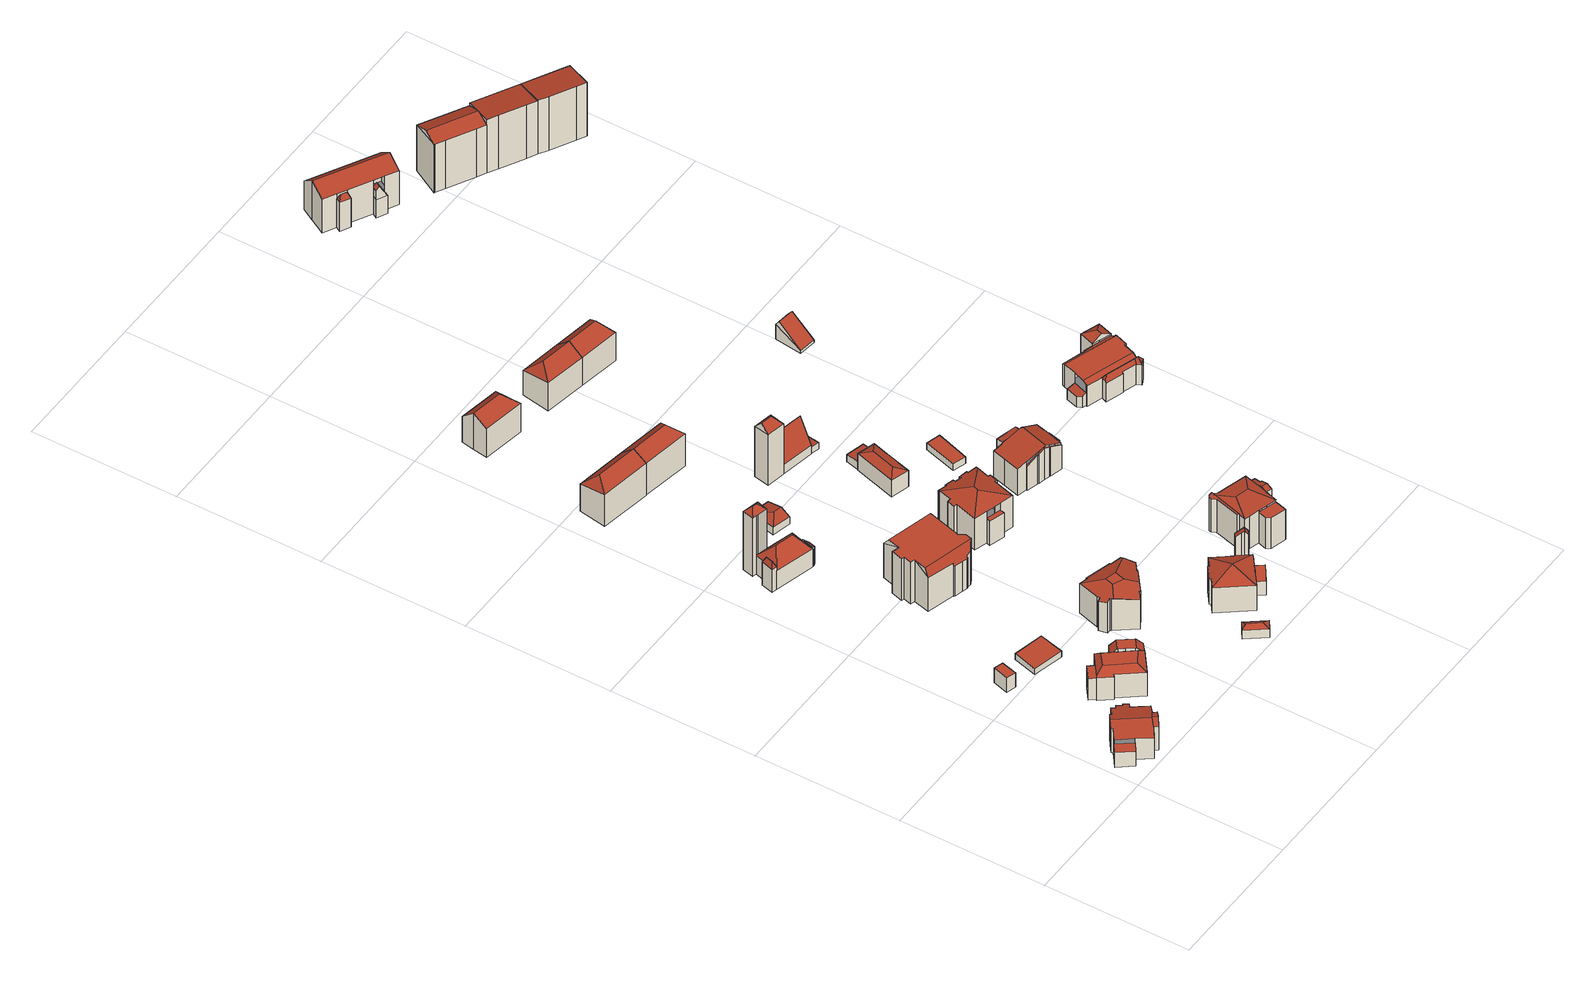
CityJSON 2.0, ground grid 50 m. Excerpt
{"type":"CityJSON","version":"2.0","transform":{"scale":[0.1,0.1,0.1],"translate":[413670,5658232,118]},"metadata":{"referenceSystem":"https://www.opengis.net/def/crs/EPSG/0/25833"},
"CityObjects":{
"building1":{"type":"Building","attributes":{"Gemeindeschluessel":14612000,"Geometrietyp2DReferenz":"3000","function":"31001_9998","roofType":"9999"},"children":["building1-1","building1-2","building1-3"]},
"building1-1":{"type":"BuildingPart","attributes":{"Dachtyp_tdc":"tdcGableRoof","Dachneigung":17.4,"QualitaetDacherkennung":70,"Geometrietyp2DReferenz":"3000","measuredHeight":10.38,"roofType":"3100"},"parents":["building1"],"geometry":[{"type":"MultiSurface","lod":"2","boundaries":[[[0,1,2,3]],[[0,4,5,1]],[[4,6,7,5]],[[4,0,8]],[[0,3,9,8]],[[6,4,8,9,10]],[[2,1,5,7,11]]],"semantics":{"surfaces":[{"type":"WallSurface"},{"type":"RoofSurface"},{"type":"GroundSurface"}],"values":[0,0,0,0,1,1,2]}}]},
"building1-2":{"type":"BuildingPart","attributes":{"Dachtyp_tdc":"tdcPolyFlatRoof","Dachneigung":16.44,"QualitaetDacherkennung":59,"Geometrietyp2DReferenz":"3000","measuredHeight":6.77,"roofType":"2100"},"parents":["building1"],"geometry":[{"type":"MultiSurface","lod":"2","boundaries":[[[12,13,14,15]],[[13,16,17,14]],[[18,16,13,12]],[[15,14,17,19]],[[16,18,19,17]]],"semantics":{"surfaces":[{"type":"WallSurface"},{"type":"RoofSurface"},{"type":"GroundSurface"}],"values":[0,0,1,2,0]}}]},
"building1-3":{"type":"BuildingPart","attributes":{"Dachtyp_tdc":"tdcGableRoof","Dachneigung":15.21,"QualitaetDacherkennung":66,"Geometrietyp2DReferenz":"3000","measuredHeight":10.28,"roofType":"3100"},"parents":["building1"],"geometry":[{"type":"MultiSurface","lod":"2","boundaries":[[[20,21,22,23]],[[21,24,25,22]],[[24,26,27,25]],[[26,28,29,27]],[[28,30,31,29]],[[30,32,33,31]],[[32,34,35,33]],[[34,36,37,35]],[[36,3,2,37]],[[38,7,6]],[[38,39,40,7]],[[39,41,12,15,40]],[[42,43,44,19,18]],[[43,45,46,44]],[[45,47,48,46]],[[47,49,50,48]],[[49,51,52,50]],[[51,20,23,52]],[[47,45,43,42,41,39,38,10,53]],[[53,54,3,36,34,32,30,28,26,24,21,20,51,49,47]],[[23,22,25,27,29,31,33,35,37,2,11,7,40,15,19,44,46,48,50,52]]],"semantics":{"surfaces":[{"type":"WallSurface"},{"type":"RoofSurface"},{"type":"GroundSurface"}],"values":[0,0,0,0,0,0,0,0,0,0,0,0,0,0,0,0,0,0,1,1,2]}}]},
"building2":{"type":"Building","attributes":{"Dachtyp_tdc":"tdcPolyFlatRoof","Gemeindeschluessel":14612000,"Dachneigung":0,"QualitaetDacherkennung":57,"Geometrietyp2DReferenz":"3000","measuredHeight":5.85,"function":"31001_9998","roofType":"1000"},"geometry":[{"type":"Solid","lod":"2","boundaries":[[[[55,56,57,58]],[[56,59,60,57]],[[59,61,62,60]],[[61,55,58,62]],[[61,59,56,55]],[[58,57,60,62]]]],"semantics":{"surfaces":[{"type":"WallSurface"},{"type":"RoofSurface"},{"type":"GroundSurface"}],"values":[[0,0,0,0,1,2]]}}]},
"building3":{"type":"Building","attributes":{"Gemeindeschluessel":14612000,"Geometrietyp2DReferenz":"3000","function":"31001_9998","roofType":"9999"},"children":["building3-1","building3-2","building3-3"]},
"building3-1":{"type":"BuildingPart","attributes":{"Dachtyp_tdc":"tdcPolyFlatRoof","Dachneigung":0,"QualitaetDacherkennung":28,"Geometrietyp2DReferenz":"3000","measuredHeight":8.6,"roofType":"1000"},"parents":["building3"],"geometry":[{"type":"MultiSurface","lod":"2","boundaries":[[[63,64,65,66]],[[64,67,68,65]],[[69,70,71,72]],[[70,73,74,71]],[[73,63,66,74]],[[73,70,69,70,67,64,63]],[[66,65,68,71,72,71,74]]],"semantics":{"surfaces":[{"type":"WallSurface"},{"type":"RoofSurface"},{"type":"GroundSurface"}],"values":[0,0,0,0,0,1,2]}}]},
"building3-2":{"type":"BuildingPart","attributes":{"Dachtyp_tdc":"tdcCutGableRoof","Dachneigung":0.134,"QualitaetDacherkennung":45,"Geometrietyp2DReferenz":"3000","measuredHeight":11.47,"roofType":"9999"},"parents":["building3"],"geometry":[{"type":"MultiSurface","lod":"2","boundaries":[[[75,76,77,78]],[[76,79,80,77]],[[79,81,82,80]],[[81,83,84,82]],[[83,85,86,84]],[[87,75,78,88]],[[87,89,90,91,75]],[[83,92,93,94,85]],[[90,95,93,92,96,97,98,91]],[[75,91,98,76]],[[76,98,97,79]],[[79,97,96,81]],[[81,96,92,83]],[[78,77,80,82,84,86,88]]],"semantics":{"surfaces":[{"type":"WallSurface"},{"type":"RoofSurface"},{"type":"GroundSurface"}],"values":[0,0,0,0,0,0,1,1,1,0,0,0,0,2]}}]},
"building3-3":{"type":"BuildingPart","attributes":{"Dachtyp_tdc":"tdcCutTentRoof","Dachneigung":0.351,"QualitaetDacherkennung":56,"Geometrietyp2DReferenz":"3000","measuredHeight":11.47,"roofType":"9999"},"parents":["building3"],"geometry":[{"type":"MultiSurface","lod":"2","boundaries":[[[99,100,101,86,85]],[[100,102,103,101]],[[102,104,105,103]],[[104,106,69,72,105]],[[107,108,109,68,67]],[[108,110,87,88,109]],[[99,94,89,110,108,111,112]],[[100,99,112,113]],[[114,106,104,102,100,113,115]],[[108,107,114,115,111]],[[115,113,112,111]],[[88,86,101,103,105,72,71,68,109]]],"semantics":{"surfaces":[{"type":"WallSurface"},{"type":"RoofSurface"},{"type":"GroundSurface"}],"values":[0,0,0,0,0,0,1,1,1,1,1,2]}}]},
"building4":{"type":"Building","attributes":{"Dachtyp_tdc":"tdcPolyFlatRoof","Gemeindeschluessel":14612000,"Dachneigung":0,"QualitaetDacherkennung":24,"Geometrietyp2DReferenz":"3000","measuredHeight":2.25,"function":"31001_9998","roofType":"1000"},"geometry":[{"type":"Solid","lod":"2","boundaries":[[[[116,117,118,119]],[[117,120,121,118]],[[120,122,123,121]],[[122,116,119,123]],[[122,120,117,116]],[[119,118,121,123]]]],"semantics":{"surfaces":[{"type":"WallSurface"},{"type":"RoofSurface"},{"type":"GroundSurface"}],"values":[[0,0,0,0,1,2]]}}]},
"building5":{"type":"Building","attributes":{"Gemeindeschluessel":14612000,"Geometrietyp2DReferenz":"3000","function":"31001_9998","roofType":"9999"},"children":["building5-1","building5-2","building5-3","building5-4"]},
"building5-1":{"type":"BuildingPart","attributes":{"Dachtyp_tdc":"tdcHipRoof","Dachneigung":45.83,"QualitaetDacherkennung":61,"Geometrietyp2DReferenz":"3000","measuredHeight":12.05,"roofType":"3200"},"parents":["building5"],"geometry":[{"type":"MultiSurface","lod":"2","boundaries":[[[124,125,126,127]],[[125,128,129,126]],[[130,131,132,133]],[[134,135,136,137]],[[135,138,139,136]],[[125,124,138,135,140]],[[131,130,128,141]],[[135,134,131,141,140]],[[128,125,140,141]],[[139,127,126,129,133,132,137,136]]],"semantics":{"surfaces":[{"type":"WallSurface"},{"type":"RoofSurface"},{"type":"GroundSurface"}],"values":[0,0,0,0,0,1,1,1,1,2]}}]},
"building5-2":{"type":"BuildingPart","attributes":{"Dachtyp_tdc":"tdcPolyFlatRoof","Dachneigung":39.44,"QualitaetDacherkennung":42,"Geometrietyp2DReferenz":"3000","measuredHeight":7.96,"roofType":"2100"},"parents":["building5"],"geometry":[{"type":"MultiSurface","lod":"2","boundaries":[[[142,143,124,127,144]],[[145,146,147,139,138]],[[146,148,149,147]],[[148,150,151,149]],[[150,142,144,151]],[[150,148,146,145,143,142]],[[144,127,139,147,149,151]]],"semantics":{"surfaces":[{"type":"WallSurface"},{"type":"RoofSurface"},{"type":"GroundSurface"}],"values":[0,0,0,0,0,1,2]}}]},
"building5-3":{"type":"BuildingPart","attributes":{"Dachtyp_tdc":"tdcFreeFormRoof","Dachneigung":45.87,"QualitaetDacherkennung":6,"Geometrietyp2DReferenz":"3000","measuredHeight":25.32,"roofType":"5000"},"parents":["building5"],"geometry":[{"type":"MultiSurface","lod":"2","boundaries":[[[152,153,154,155]],[[153,156,157,154]],[[156,158,134,137,157]],[[159,160,132,131]],[[160,152,155,132]],[[158,156,161]],[[156,153,162,161]],[[153,152,162]],[[152,160,159,158,161,162]],[[155,154,157,137,132]]],"semantics":{"surfaces":[{"type":"WallSurface"},{"type":"RoofSurface"},{"type":"GroundSurface"}],"values":[0,0,0,0,0,1,1,1,1,2]}}]},
"building5-4":{"type":"BuildingPart","attributes":{"Dachtyp_tdc":"tdcFreeFormRoof","Dachneigung":68.17,"QualitaetDacherkennung":4,"Geometrietyp2DReferenz":"3000","measuredHeight":11.25,"roofType":"5000"},"parents":["building5"],"geometry":[{"type":"MultiSurface","lod":"2","boundaries":[[[163,164,165,166]],[[164,167,130,133,165]],[[168,163,166,129,128]],[[169,170,168,167]],[[169,167,164]],[[170,169,164,163]],[[170,163,168]],[[166,165,133,129]]],"semantics":{"surfaces":[{"type":"WallSurface"},{"type":"RoofSurface"},{"type":"GroundSurface"}],"values":[0,0,0,1,1,1,1,2]}}]},
"building6":{"type":"Building","attributes":{"Dachtyp_tdc":"tdcFreeFormRoof","Gemeindeschluessel":14612000,"Dachneigung":0.275,"QualitaetDacherkennung":43,"Geometrietyp2DReferenz":"3000","measuredHeight":16.75,"function":"31001_9998","roofType":"5000"},"geometry":[{"type":"Solid","lod":"2","boundaries":[[[[171,172,173,174]],[[172,175,176,173]],[[175,177,178,176]],[[177,179,180,178]],[[179,181,182,180]],[[181,183,184,182]],[[183,185,186,184]],[[185,187,188,186]],[[187,189,190,188]],[[189,191,192,190]],[[191,193,194,192]],[[193,195,196,194]],[[195,197,198,196]],[[197,199,200,198]],[[199,201,202,200]],[[201,203,204,202]],[[203,205,206,204]],[[205,207,208,206]],[[207,209,210,208]],[[209,211,212,210]],[[211,213,214,212]],[[213,215,216,214]],[[215,217,218,216]],[[217,219,220,218]],[[219,221,222,220]],[[221,171,174,222]],[[221,219,217,215,223,224,179,177,175,172,171]],[[207,205,203,201,199,197,195,193,225,226]],[[223,213,211,209,226,225,191,189,187,185,183,181,224]],[[181,179,224]],[[193,191,225]],[[209,207,226]],[[215,213,223]],[[174,173,176,178,180,182,184,186,188,190,192,194,196,198,200,202,204,206,208,210,212,214,216,218,220,222]]]],"semantics":{"surfaces":[{"type":"WallSurface"},{"type":"RoofSurface"},{"type":"GroundSurface"}],"values":[[0,0,0,0,0,0,0,0,0,0,0,0,0,0,0,0,0,0,0,0,0,0,0,0,0,0,1,1,1,0,0,0,0,2]]}}]},
"building7":{"type":"Building","attributes":{"Dachtyp_tdc":"tdcHipAndGableRoof","Gemeindeschluessel":14612000,"Dachneigung":43.53,"QualitaetDacherkennung":54,"Geometrietyp2DReferenz":"3000","measuredHeight":15.36,"function":"31001_9998","roofType":"5000"},"geometry":[{"type":"Solid","lod":"2","boundaries":[[[[227,228,229,230]],[[228,231,232,229]],[[231,233,234,232]],[[233,227,230,234]],[[231,228,235]],[[227,233,236]],[[228,227,236,235]],[[233,231,235,236]],[[230,229,232,234]]]],"semantics":{"surfaces":[{"type":"WallSurface"},{"type":"RoofSurface"},{"type":"GroundSurface"}],"values":[[0,0,0,0,1,0,1,1,2]]}}]},
"building8":{"type":"Building","attributes":{"Dachtyp_tdc":"tdcFreeFormRoof","Gemeindeschluessel":14612000,"Dachneigung":22.73,"QualitaetDacherkennung":33,"Geometrietyp2DReferenz":"3000","measuredHeight":14.19,"function":"31001_9998","roofType":"5000"},"geometry":[{"type":"Solid","lod":"2","boundaries":[[[[237,238,239,240]],[[238,241,242,239]],[[241,243,244,242]],[[243,245,246,244]],[[245,247,248,246]],[[247,249,250,248]],[[249,251,252,250]],[[251,253,254,252]],[[253,255,256,254]],[[255,257,258,256]],[[257,259,260,258]],[[259,261,262,260]],[[261,263,264,262]],[[263,265,266,264]],[[265,267,268,266]],[[267,269,270,268]],[[269,271,272,270]],[[271,273,274,272]],[[273,237,240,274]],[[265,263,275,276,277,278,267]],[[269,278,277,279,280,273,271]],[[238,237,280,279,281,249,247,245,243,241]],[[257,255,253,251,249,281,276,275,261,259]],[[277,276,281,279]],[[263,261,275]],[[269,267,278]],[[237,273,280]],[[240,239,242,244,246,248,250,252,254,256,258,260,262,264,266,268,270,272,274]]]],"semantics":{"surfaces":[{"type":"WallSurface"},{"type":"RoofSurface"},{"type":"GroundSurface"}],"values":[[0,0,0,0,0,0,0,0,0,0,0,0,0,0,0,0,0,0,0,1,1,1,1,1,0,0,0,2]]}}]},
"building9":{"type":"Building","attributes":{"Dachtyp_tdc":"tdcFreeFormRoof","Gemeindeschluessel":14612000,"Dachneigung":31.16,"QualitaetDacherkennung":16,"Geometrietyp2DReferenz":"3000","measuredHeight":4.41,"function":"31001_9998","roofType":"5000"},"geometry":[{"type":"Solid","lod":"2","boundaries":[[[[282,283,284,285]],[[283,286,287,284]],[[286,288,289,287]],[[288,282,285,289]],[[290,288,286]],[[291,290,286,283]],[[291,283,282]],[[290,291,282,288]],[[285,284,287,289]]]],"semantics":{"surfaces":[{"type":"WallSurface"},{"type":"RoofSurface"},{"type":"GroundSurface"}],"values":[[0,0,0,0,1,1,1,1,2]]}}]},
"building10":{"type":"Building","attributes":{"Dachtyp_tdc":"tdcHipAndGableRoof","Gemeindeschluessel":14612000,"Dachneigung":15.93,"QualitaetDacherkennung":39,"Geometrietyp2DReferenz":"3000","measuredHeight":4.2,"function":"31001_9998","roofType":"5000"},"geometry":[{"type":"Solid","lod":"2","boundaries":[[[[292,293,294,295]],[[293,296,297,294]],[[296,298,299,297]],[[298,292,295,299]],[[296,293,300]],[[292,298,301]],[[293,292,301,300]],[[298,296,300,301]],[[295,294,297,299]]]],"semantics":{"surfaces":[{"type":"WallSurface"},{"type":"RoofSurface"},{"type":"GroundSurface"}],"values":[[0,0,0,0,1,0,1,1,2]]}}]},
"building11":{"type":"Building","attributes":{"Dachtyp_tdc":"tdcHipAndGableRoof","Gemeindeschluessel":14612000,"Dachneigung":43.17,"QualitaetDacherkennung":51,"Geometrietyp2DReferenz":"3000","measuredHeight":14.46,"function":"31001_9998","roofType":"5000"},"geometry":[{"type":"Solid","lod":"2","boundaries":[[[[302,303,304,305]],[[303,306,307,304]],[[306,308,309,307]],[[308,310,311,309]],[[310,312,313,311]],[[312,314,315,313]],[[314,302,305,315]],[[310,308,306,303,316]],[[303,302,314,316]],[[314,312,310,316]],[[305,304,307,309,311,313,315]]]],"semantics":{"surfaces":[{"type":"WallSurface"},{"type":"RoofSurface"},{"type":"GroundSurface"}],"values":[[0,0,0,0,0,0,0,1,1,1,2]]}}]},
"building12":{"type":"Building","attributes":{"Dachtyp_tdc":"tdcHipAndGableRoof","Gemeindeschluessel":14612000,"Dachneigung":43.52,"QualitaetDacherkennung":55,"Geometrietyp2DReferenz":"3000","measuredHeight":15.35,"function":"31001_9998","roofType":"5000"},"geometry":[{"type":"Solid","lod":"2","boundaries":[[[[317,318,319,320]],[[318,321,322,319]],[[321,227,323,322]],[[227,317,320,323]],[[321,318,324]],[[317,227,325]],[[318,317,325,324]],[[227,321,324,325]],[[320,319,322,323]]]],"semantics":{"surfaces":[{"type":"WallSurface"},{"type":"RoofSurface"},{"type":"GroundSurface"}],"values":[[0,0,0,0,1,0,1,1,2]]}}]},
"building13":{"type":"Building","attributes":{"Gemeindeschluessel":14612000,"Geometrietyp2DReferenz":"3000","function":"31001_9998","roofType":"9999"},"children":["building13-1","building13-2","building13-3"]},
"building13-1":{"type":"BuildingPart","attributes":{"Dachtyp_tdc":"tdcTentRoof","Dachneigung":23.31,"QualitaetDacherkennung":75,"Geometrietyp2DReferenz":"3000","measuredHeight":12.91,"roofType":"3500"},"parents":["building13"],"geometry":[{"type":"MultiSurface","lod":"2","boundaries":[[[326,327,328,329]],[[327,330,331,328]],[[330,332,333,331]],[[332,334,335,333]],[[336,337,338,339]],[[337,340,341,338]],[[340,342,343,341]],[[344,345,346,347,348]],[[345,349,350,346]],[[349,351,352,350]],[[351,353,354,352]],[[353,355,356,354]],[[355,326,329,356]],[[337,336,357,334,332,330,358]],[[349,345,344,359,360,340,337,358]],[[351,349,358]],[[330,327,326,355,353,351,358]],[[329,328,331,333,335,361,339,338,341,347,346,350,352,354,356]]],"semantics":{"surfaces":[{"type":"WallSurface"},{"type":"RoofSurface"},{"type":"GroundSurface"}],"values":[0,0,0,0,0,0,0,0,0,0,0,0,0,1,1,1,1,2]}}]},
"building13-2":{"type":"BuildingPart","attributes":{"Dachtyp_tdc":"tdcGableRoof","Dachneigung":40.78,"QualitaetDacherkennung":7,"Geometrietyp2DReferenz":"3000","measuredHeight":19.83,"roofType":"3100"},"parents":["building13"],"geometry":[{"type":"MultiSurface","lod":"2","boundaries":[[[362,363,364,335,334]],[[363,365,366,364]],[[365,367,368,366]],[[367,369,370,368]],[[369,371,336,339,370]],[[367,365,363,362,372]],[[372,371,369,367]],[[361,335,364,366,368,370,339]]],"semantics":{"surfaces":[{"type":"WallSurface"},{"type":"RoofSurface"},{"type":"GroundSurface"}],"values":[0,0,0,0,0,1,1,2]}}]},
"building13-3":{"type":"BuildingPart","attributes":{"Dachtyp_tdc":"tdcGableRoof","Dachneigung":68.8,"QualitaetDacherkennung":4,"Geometrietyp2DReferenz":"3000","measuredHeight":10.35,"roofType":"3100"},"parents":["building13"],"geometry":[{"type":"MultiSurface","lod":"2","boundaries":[[[343,373,374,341]],[[373,375,376,374]],[[375,348,347,376]],[[342,360,377,378,379]],[[375,378,377,359,348]],[[373,379,378,375]],[[343,342,379,373]],[[374,376,347,341]]],"semantics":{"surfaces":[{"type":"WallSurface"},{"type":"RoofSurface"},{"type":"GroundSurface"}],"values":[0,0,0,1,1,0,0,2]}}]},
"building14":{"type":"Building","attributes":{"Gemeindeschluessel":14612000,"Geometrietyp2DReferenz":"3000","function":"31001_9998","roofType":"9999"},"children":["building14-1","building14-2"]},
"building14-1":{"type":"BuildingPart","attributes":{"Dachtyp_tdc":"tdcHipRoof","Dachneigung":16.14,"QualitaetDacherkennung":63,"Geometrietyp2DReferenz":"3000","measuredHeight":14.82,"roofType":"3200"},"parents":["building14"],"geometry":[{"type":"MultiSurface","lod":"2","boundaries":[[[380,381,382,383]],[[381,384,385,382]],[[384,386,387,385]],[[386,388,387]],[[389,390,391]],[[389,392,393,390]],[[392,394,395,393]],[[394,396,397,395]],[[396,398,399,397]],[[398,400,401,399]],[[400,402,403,401]],[[402,404,405,403]],[[404,406,407,405]],[[406,408,409,407]],[[408,410,411,409]],[[410,412,413,411]],[[412,414,415,413]],[[414,416,417,415]],[[416,418,419,417]],[[418,420,421,419]],[[420,422,423,421]],[[422,424,425,423]],[[424,426,427,425]],[[426,428,429,427]],[[428,380,383,429]],[[424,422,420,418,416,414,412,410,408,406,404,402,430]],[[392,389,386,384,431]],[[402,400,398,396,394,392,431,430]],[[384,381,380,428,426,424,430,431]],[[383,382,385,387,390,393,395,397,399,401,403,405,407,409,411,413,415,417,419,421,423,425,427,429]]],"semantics":{"surfaces":[{"type":"WallSurface"},{"type":"RoofSurface"},{"type":"GroundSurface"}],"values":[0,0,0,0,0,0,0,0,0,0,0,0,0,0,0,0,0,0,0,0,0,0,0,0,0,1,1,1,1,2]}}]},
"building14-2":{"type":"BuildingPart","attributes":{"Dachtyp_tdc":"tdcPolyFlatRoof","Dachneigung":0,"QualitaetDacherkennung":41,"Geometrietyp2DReferenz":"3000","measuredHeight":9.67,"roofType":"1000"},"parents":["building14"],"geometry":[{"type":"MultiSurface","lod":"2","boundaries":[[[432,391,390,433]],[[388,434,435,387]],[[434,432,433,435]],[[434,388,391,432]],[[433,390,387,435]]],"semantics":{"surfaces":[{"type":"WallSurface"},{"type":"RoofSurface"},{"type":"GroundSurface"}],"values":[0,0,0,1,2]}}]},
"building15":{"type":"Building","attributes":{"Dachtyp_tdc":"tdcFreeFormRoof","Gemeindeschluessel":14612000,"Dachneigung":48.49,"QualitaetDacherkennung":3,"Geometrietyp2DReferenz":"3000","measuredHeight":23.08,"function":"31001_9998","roofType":"5000"},"geometry":[{"type":"Solid","lod":"2","boundaries":[[[[436,437,438,439]],[[437,440,441,438]],[[440,442,443,441]],[[442,436,439,443]],[[444,442,440]],[[445,444,440,437]],[[445,437,436]],[[444,445,436,442]],[[439,438,441,443]]]],"semantics":{"surfaces":[{"type":"WallSurface"},{"type":"RoofSurface"},{"type":"GroundSurface"}],"values":[[0,0,0,0,1,1,0,1,2]]}}]},
"building16":{"type":"Building","attributes":{"Gemeindeschluessel":14612000,"Geometrietyp2DReferenz":"3000","function":"31001_9998","roofType":"9999"},"children":["building16-1","building16-2"]},
"building16-1":{"type":"BuildingPart","attributes":{"Dachtyp_tdc":"tdcPolyFlatRoof","Dachneigung":6.92,"QualitaetDacherkennung":60,"Geometrietyp2DReferenz":"3000","measuredHeight":3.37,"roofType":"2100"},"parents":["building16"],"geometry":[{"type":"MultiSurface","lod":"2","boundaries":[[[446,447,448,449]],[[450,451,452,453]],[[451,446,449,452]],[[451,450,447,446]],[[449,448,453,452]]],"semantics":{"surfaces":[{"type":"WallSurface"},{"type":"RoofSurface"},{"type":"GroundSurface"}],"values":[0,0,0,1,2]}}]},
"building16-2":{"type":"BuildingPart","attributes":{"Dachtyp_tdc":"tdcHipRoof","Dachneigung":21.42,"QualitaetDacherkennung":70,"Geometrietyp2DReferenz":"3000","measuredHeight":7.73,"roofType":"3200"},"parents":["building16"],"geometry":[{"type":"MultiSurface","lod":"2","boundaries":[[[454,448,447]],[[454,455,456,448]],[[455,457,458,456]],[[457,459,460,458]],[[459,461,462,460]],[[461,463,453,462]],[[463,450,453]],[[461,459,464]],[[457,455,465]],[[459,457,465,464]],[[455,454,463,461,464,465]],[[448,456,458,460,462,453]]],"semantics":{"surfaces":[{"type":"WallSurface"},{"type":"RoofSurface"},{"type":"GroundSurface"}],"values":[0,0,0,0,0,0,0,1,1,1,1,2]}}]},
"building17":{"type":"Building","attributes":{"Dachtyp_tdc":"tdcGableRoof","Gemeindeschluessel":14612000,"Dachneigung":62.85,"QualitaetDacherkennung":2,"Geometrietyp2DReferenz":"3000","measuredHeight":12.38,"function":"31001_9998","roofType":"3100"},"geometry":[{"type":"Solid","lod":"2","boundaries":[[[[466,467,443,468]],[[467,469,441,443]],[[469,470,471,441]],[[470,466,468,471]],[[469,467,472]],[[466,470,473]],[[467,466,473,472]],[[470,469,472,473]],[[468,443,441,471]]]],"semantics":{"surfaces":[{"type":"WallSurface"},{"type":"RoofSurface"},{"type":"GroundSurface"}],"values":[[0,0,0,0,0,0,1,1,2]]}}]},
"building18":{"type":"Building","attributes":{"Dachtyp_tdc":"tdcPolyFlatRoof","Gemeindeschluessel":14612000,"Dachneigung":6.77,"QualitaetDacherkennung":70,"Geometrietyp2DReferenz":"3000","measuredHeight":3.36,"function":"31001_9998","roofType":"2100"},"geometry":[{"type":"Solid","lod":"2","boundaries":[[[[474,475,476,477]],[[475,478,479,476]],[[478,480,481,479]],[[480,474,477,481]],[[480,478,475,474]],[[477,476,479,481]]]],"semantics":{"surfaces":[{"type":"WallSurface"},{"type":"RoofSurface"},{"type":"GroundSurface"}],"values":[[0,0,0,0,1,2]]}}]},
"building19":{"type":"Building","attributes":{"Gemeindeschluessel":14612000,"Dachtyp_tdc":"tdcHipAndGableRoof","Dachneigung":43.12,"QualitaetDacherkennung":47,"Geometrietyp2DReferenz":"3000","measuredHeight":14.53,"function":"31001_9998","roofType":"5000"},"geometry":[{"type":"Solid","lod":"2","boundaries":[[[[482,483,484,485]],[[483,486,487,484]],[[486,488,489,487]],[[488,482,485,489]],[[486,483,490]],[[482,488,491]],[[483,482,491,490]],[[488,486,490,491]],[[485,484,487,489]]]],"semantics":{"surfaces":[{"type":"WallSurface"},{"type":"RoofSurface"},{"type":"GroundSurface"}],"values":[[0,0,0,0,1,0,1,1,2]]}}]},
"building20":{"type":"Building","attributes":{"Dachtyp_tdc":"tdcPolyFlatRoof","Gemeindeschluessel":14612000,"Dachneigung":3.75,"QualitaetDacherkennung":59,"Geometrietyp2DReferenz":"3000","measuredHeight":2.47,"function":"31001_9998","roofType":"2100"},"geometry":[{"type":"Solid","lod":"2","boundaries":[[[[492,493,494,495]],[[493,496,497,494]],[[496,498,499,497]],[[498,492,495,499]],[[498,496,493,492]],[[495,494,497,499]]]],"semantics":{"surfaces":[{"type":"WallSurface"},{"type":"RoofSurface"},{"type":"GroundSurface"}],"values":[[0,0,0,0,1,2]]}}]},
"building21":{"type":"Building","attributes":{"Gemeindeschluessel":14612000,"Geometrietyp2DReferenz":"3000","function":"31001_9998","roofType":"9999"},"children":["building21-1","building21-2","building21-3","building21-4"]},
"building21-1":{"type":"BuildingPart","attributes":{"Dachtyp_tdc":"tdcPolyFlatRoof","Dachneigung":10.13,"QualitaetDacherkennung":31,"Geometrietyp2DReferenz":"3000","measuredHeight":13.37,"roofType":"2100"},"parents":["building21"],"geometry":[{"type":"MultiSurface","lod":"2","boundaries":[[[500,501,502,503]],[[501,504,505,502]],[[504,506,507,508,505]],[[509,510,511]],[[509,512,513,510]],[[512,514,515,513]],[[514,500,503,515]],[[514,512,509,506,504,501,500]],[[503,502,505,508,516,510,513,515]]],"semantics":{"surfaces":[{"type":"WallSurface"},{"type":"RoofSurface"},{"type":"GroundSurface"}],"values":[0,0,0,0,0,0,0,1,2]}}]},
"building21-2":{"type":"BuildingPart","attributes":{"Dachtyp_tdc":"tdcPolyFlatRoof","Dachneigung":0,"QualitaetDacherkennung":43,"Geometrietyp2DReferenz":"3000","measuredHeight":12.21,"roofType":"1000"},"parents":["building21"],"geometry":[{"type":"MultiSurface","lod":"2","boundaries":[[[517,518,519,520]],[[518,521,522,519]],[[521,523,524,522]],[[523,525,526,524]],[[525,527,528,526]],[[525,523,521,518,517,527]],[[528,520,519,522,524,526]]],"semantics":{"surfaces":[{"type":"WallSurface"},{"type":"RoofSurface"},{"type":"GroundSurface"}],"values":[0,0,0,0,0,1,2]}}]},
"building21-3":{"type":"BuildingPart","attributes":{"Dachtyp_tdc":"tdcGableRoof","Dachneigung":14.64,"QualitaetDacherkennung":65,"Geometrietyp2DReferenz":"3000","measuredHeight":13.79,"roofType":"3100"},"parents":["building21"],"geometry":[{"type":"MultiSurface","lod":"2","boundaries":[[[529,530,531,532]],[[530,533,534,531]],[[533,535,536,534]],[[535,537,538,536]],[[537,539,520,538]],[[540,541,542,543]],[[541,529,532,542]],[[544,545,539,537,535,533]],[[533,530,529,541,540,546,544]],[[532,531,534,536,538,520,547,543,542]]],"semantics":{"surfaces":[{"type":"WallSurface"},{"type":"RoofSurface"},{"type":"GroundSurface"}],"values":[0,0,0,0,0,0,0,1,1,2]}}]},
"building21-4":{"type":"BuildingPart","attributes":{"Dachtyp_tdc":"tdcHipRoof","Dachneigung":10.41,"QualitaetDacherkennung":53,"Geometrietyp2DReferenz":"3000","measuredHeight":14.39,"roofType":"3200"},"parents":["building21"],"geometry":[{"type":"MultiSurface","lod":"2","boundaries":[[[548,549,543,550]],[[549,540,543]],[[551,552,553,528,527]],[[552,554,555,553]],[[554,511,510,555]],[[507,556,557,508]],[[556,548,550,557]],[[558,511,554,559]],[[560,545,561,546,549,548,562]],[[554,552,551,560,562,559]],[[548,556,507,558,559,562]],[[550,543,547,520,528,553,555,510,516,508,557]]],"semantics":{"surfaces":[{"type":"WallSurface"},{"type":"RoofSurface"},{"type":"GroundSurface"}],"values":[0,0,0,0,0,0,0,1,1,1,1,2]}}]},
"building22":{"type":"Building","attributes":{"Dachtyp_tdc":"tdcPolyFlatRoof","Gemeindeschluessel":14612000,"Dachneigung":0,"QualitaetDacherkennung":59,"Geometrietyp2DReferenz":"3000","measuredHeight":2.54,"function":"31001_9998","roofType":"1000"},"geometry":[{"type":"Solid","lod":"2","boundaries":[[[[563,564,565,566]],[[564,567,568,565]],[[567,569,570,568]],[[569,563,566,570]],[[569,567,564,563]],[[566,565,568,570]]]],"semantics":{"surfaces":[{"type":"WallSurface"},{"type":"RoofSurface"},{"type":"GroundSurface"}],"values":[[0,0,0,0,1,2]]}}]},
"building23":{"type":"Building","attributes":{"Gemeindeschluessel":14612000,"Geometrietyp2DReferenz":"3000","function":"31001_9998","roofType":"9999"},"children":["building23-1","building23-2","building23-3","building23-4","building23-5"]},
"building23-1":{"type":"BuildingPart","attributes":{"Dachtyp_tdc":"tdcPolyFlatRoof","Dachneigung":45.87,"QualitaetDacherkennung":31,"Geometrietyp2DReferenz":"3000","measuredHeight":9.96,"roofType":"2100"},"parents":["building23"],"geometry":[{"type":"MultiSurface","lod":"2","boundaries":[[[571,572,573,574]],[[572,575,576,573]],[[575,577,578,576]],[[577,575,572,571]],[[574,573,576,578]]],"semantics":{"surfaces":[{"type":"WallSurface"},{"type":"RoofSurface"},{"type":"GroundSurface"}],"values":[0,0,0,1,2]}}]},
"building23-2":{"type":"BuildingPart","attributes":{"Dachtyp_tdc":"tdcPolyFlatRoof","Dachneigung":26.24,"QualitaetDacherkennung":32,"Geometrietyp2DReferenz":"3000","measuredHeight":8.48,"roofType":"2100"},"parents":["building23"],"geometry":[{"type":"MultiSurface","lod":"2","boundaries":[[[579,580,581,582]],[[580,583,584,581]],[[583,585,586,584]],[[585,583,580,579]],[[582,581,584,586]]],"semantics":{"surfaces":[{"type":"WallSurface"},{"type":"RoofSurface"},{"type":"GroundSurface"}],"values":[0,0,0,1,2]}}]},
"building23-3":{"type":"BuildingPart","attributes":{"Dachtyp_tdc":"tdcGableRoof","Dachneigung":12.68,"QualitaetDacherkennung":32,"Geometrietyp2DReferenz":"3000","measuredHeight":12.87,"roofType":"3100"},"parents":["building23"],"geometry":[{"type":"MultiSurface","lod":"2","boundaries":[[[587,588,589,590,591]],[[588,592,593,589]],[[592,594,595,593]],[[594,596,597,595]],[[598,599,600]],[[598,601,602,599]],[[601,603,604,602]],[[603,605,606,604]],[[605,607,574,606]],[[601,598,608,596,594,592,588,587,609]],[[609,610,611,607,605,603,601]],[[574,578,612,613,614,590,589,593,595,597,599,602,604,606]],[[607,571,574]],[[611,578,577]],[[611,610,615,612,578]]],"semantics":{"surfaces":[{"type":"WallSurface"},{"type":"RoofSurface"},{"type":"GroundSurface"}],"values":[0,0,0,0,0,0,0,0,0,1,1,2,0,0,0]}}]},
"building23-4":{"type":"BuildingPart","attributes":{"Dachtyp_tdc":"tdcGableRoof","Dachneigung":24.82,"QualitaetDacherkennung":11,"Geometrietyp2DReferenz":"3000","measuredHeight":12.6,"roofType":"3100"},"parents":["building23"],"geometry":[{"type":"MultiSurface","lod":"2","boundaries":[[[616,591,590,617]],[[615,618,619,612]],[[618,620,621,619]],[[620,622,623,621]],[[622,624,625,623]],[[624,626,627,625]],[[626,628,629,627]],[[628,616,617,629]],[[624,622,620,618,615,630,631]],[[631,591,616,628,626,624]],[[617,590,614,613,612,619,621,623,625,627,629]]],"semantics":{"surfaces":[{"type":"WallSurface"},{"type":"RoofSurface"},{"type":"GroundSurface"}],"values":[0,0,0,0,0,0,0,0,1,1,2]}}]},
"building23-5":{"type":"BuildingPart","attributes":{"Dachtyp_tdc":"tdcPolyFlatRoof","Dachneigung":11.64,"QualitaetDacherkennung":34,"Geometrietyp2DReferenz":"3000","measuredHeight":11.82,"roofType":"2100"},"parents":["building23"],"geometry":[{"type":"MultiSurface","lod":"2","boundaries":[[[632,633,597,596]],[[633,634,635,597]],[[634,636,582,635]],[[636,579,582]],[[637,600,599,586,585]],[[637,636,634,633,632,608,600]],[[599,597,635,582,586]]],"semantics":{"surfaces":[{"type":"WallSurface"},{"type":"RoofSurface"},{"type":"GroundSurface"}],"values":[0,0,0,0,0,1,2]}}]},
"building24":{"type":"Building","attributes":{"Dachtyp_tdc":"tdcHipAndGableRoof","Gemeindeschluessel":14612000,"Dachneigung":43.3,"QualitaetDacherkennung":47,"Geometrietyp2DReferenz":"3000","measuredHeight":14.56,"function":"31001_9998","roofType":"5000"},"geometry":[{"type":"Solid","lod":"2","boundaries":[[[[488,638,639,489]],[[638,640,641,639]],[[640,482,485,641]],[[482,488,489,485]],[[640,638,642]],[[488,482,643]],[[638,488,643,642]],[[482,640,642,643]],[[489,639,641,485]]]],"semantics":{"surfaces":[{"type":"WallSurface"},{"type":"RoofSurface"},{"type":"GroundSurface"}],"values":[[0,0,0,0,1,0,1,1,2]]}}]},
"building25":{"type":"Building","attributes":{"Dachtyp_tdc":"tdcGableRoof","Gemeindeschluessel":14612000,"Dachneigung":38.49,"QualitaetDacherkennung":7,"Geometrietyp2DReferenz":"3000","measuredHeight":7.57,"function":"31001_9998","roofType":"3100"},"geometry":[{"type":"Solid","lod":"2","boundaries":[[[[644,645,646,647]],[[645,648,649,646]],[[648,650,651,649]],[[650,644,647,651]],[[648,645,652]],[[644,650,653]],[[645,644,653,652]],[[650,648,652,653]],[[647,646,649,651]]]],"semantics":{"surfaces":[{"type":"WallSurface"},{"type":"RoofSurface"},{"type":"GroundSurface"}],"values":[[0,0,0,0,0,0,1,1,2]]}}]},
"building26":{"type":"Building","attributes":{"Gemeindeschluessel":14612000,"Geometrietyp2DReferenz":"3000","function":"31001_9998","roofType":"9999"},"children":["building26-1","building26-2","building26-3"]},
"building26-1":{"type":"BuildingPart","attributes":{"Dachtyp_tdc":"tdcFreeFormRoof","Dachneigung":68.46,"QualitaetDacherkennung":13,"Geometrietyp2DReferenz":"3000","measuredHeight":13.72,"roofType":"5000"},"parents":["building26"],"geometry":[{"type":"MultiSurface","lod":"2","boundaries":[[[654,655,656,657]],[[655,658,659,656]],[[658,660,661,659]],[[662,660,658]],[[663,662,658,655]],[[663,655,654]],[[662,663,654,660]],[[657,656,659,661]]],"semantics":{"surfaces":[{"type":"WallSurface"},{"type":"RoofSurface"},{"type":"GroundSurface"}],"values":[0,0,0,1,1,1,1,2]}}]},
"building26-2":{"type":"BuildingPart","attributes":{"Dachtyp_tdc":"tdcGableRoof","Dachneigung":39.79,"QualitaetDacherkennung":60,"Geometrietyp2DReferenz":"3000","measuredHeight":15.67,"roofType":"3100"},"parents":["building26"],"geometry":[{"type":"MultiSurface","lod":"2","boundaries":[[[664,665,666,667]],[[664,668,657,665]],[[668,654,657]],[[669,661,660]],[[669,670,671,661]],[[670,672,673,671]],[[672,674,675,673]],[[674,676,677,675]],[[676,678,679,677]],[[678,680,681,679]],[[680,682,683,681]],[[682,684,683]],[[678,676,674,672]],[[672,670,669,668,664,682,680,678]],[[665,657,661,671,673,675,677,679,681,683]]],"semantics":{"surfaces":[{"type":"WallSurface"},{"type":"RoofSurface"},{"type":"GroundSurface"}],"values":[0,0,0,0,0,0,0,0,0,0,0,0,1,1,2]}}]},
"building26-3":{"type":"BuildingPart","attributes":{"Dachtyp_tdc":"tdcGableRoof","Dachneigung":61.83,"QualitaetDacherkennung":7,"Geometrietyp2DReferenz":"3000","measuredHeight":12.01,"roofType":"3100"},"parents":["building26"],"geometry":[{"type":"MultiSurface","lod":"2","boundaries":[[[684,685,686,683]],[[685,687,688,686]],[[687,666,665,688]],[[684,689,690,685]],[[691,690,689,667]],[[687,691,667,666]],[[685,690,691,687]],[[686,688,665,683]]],"semantics":{"surfaces":[{"type":"WallSurface"},{"type":"RoofSurface"},{"type":"GroundSurface"}],"values":[0,0,0,1,1,0,0,2]}}]},
"building27":{"type":"Building","attributes":{"Gemeindeschluessel":14612000,"Geometrietyp2DReferenz":"3000","function":"31001_9998","roofType":"9999"},"children":["building27-1","building27-2","building27-3","building27-4"]},
"building27-1":{"type":"BuildingPart","attributes":{"Dachtyp_tdc":"tdcPolyFlatRoof","Dachneigung":18.73,"QualitaetDacherkennung":46,"Geometrietyp2DReferenz":"3000","measuredHeight":5,"roofType":"2100"},"parents":["building27"],"geometry":[{"type":"MultiSurface","lod":"2","boundaries":[[[692,693,694,695]],[[693,696,697,694]],[[696,698,699,697]],[[700,692,695,701]],[[700,702,698,696,693,692]],[[695,694,697,699,703,701]]],"semantics":{"surfaces":[{"type":"WallSurface"},{"type":"RoofSurface"},{"type":"GroundSurface"}],"values":[0,0,0,0,1,2]}}]},
"building27-2":{"type":"BuildingPart","attributes":{"Dachtyp_tdc":"tdcCutGableRoof","Dachneigung":0.397,"QualitaetDacherkennung":16,"Geometrietyp2DReferenz":"3000","measuredHeight":9.25,"roofType":"9999"},"parents":["building27"],"geometry":[{"type":"MultiSurface","lod":"2","boundaries":[[[704,705,706,707,708]],[[709,710,711,712,713]],[[710,714,715,711]],[[714,716,700,701,715]],[[717,718,719,699,698]],[[718,720,721,719]],[[720,722,723,721]],[[722,724,725,723]],[[724,726,727,725]],[[728,729,730,731]],[[729,732,733,730]],[[732,734,735,733]],[[734,736,737,735]],[[736,738,739,737]],[[738,704,708,739]],[[734,732,729,728,726,724,722,720,718]],[[740,716,714,710,709,705,704]],[[718,717,740,704,738,736,734]],[[708,707,712,711,715,701,703,699,719,721,723,725,727,731,730,733,735,737,739]]],"semantics":{"surfaces":[{"type":"WallSurface"},{"type":"RoofSurface"},{"type":"GroundSurface"}],"values":[0,0,0,0,0,0,0,0,0,0,0,0,0,0,0,1,1,1,2]}}]},
"building27-3":{"type":"BuildingPart","attributes":{"Dachtyp_tdc":"tdcFreeFormRoof","Dachneigung":60.36,"QualitaetDacherkennung":14,"Geometrietyp2DReferenz":"3000","measuredHeight":10.24,"roofType":"5000"},"parents":["building27"],"geometry":[{"type":"MultiSurface","lod":"2","boundaries":[[[741,742,743,744]],[[742,745,746,743]],[[745,747,748,746]],[[747,749,750,748]],[[749,751,752,750]],[[751,753,711,752]],[[753,713,712,711]],[[706,754,755,707]],[[754,741,744,755]],[[713,753,751,756]],[[751,749,747,745,742,757,756]],[[742,741,758,757]],[[741,754,758]],[[754,706,758]],[[706,713,756,757,758]],[[744,743,746,748,750,752,711,712,707,755]]],"semantics":{"surfaces":[{"type":"WallSurface"},{"type":"RoofSurface"},{"type":"GroundSurface"}],"values":[0,0,0,0,0,0,0,0,0,1,1,1,1,1,1,2]}}]},
"building27-4":{"type":"BuildingPart","attributes":{"Dachtyp_tdc":"tdcHipAndGableRoof","Dachneigung":29.4,"QualitaetDacherkennung":73,"Geometrietyp2DReferenz":"3000","measuredHeight":11.02,"roofType":"5000"},"parents":["building27"],"geometry":[{"type":"MultiSurface","lod":"2","boundaries":[[[759,760,761,727,726]],[[760,762,763,761]],[[762,764,728,731,763]],[[762,760,765]],[[759,764,766]],[[760,759,766,765]],[[764,762,765,766]],[[727,761,763,731]]],"semantics":{"surfaces":[{"type":"WallSurface"},{"type":"RoofSurface"},{"type":"GroundSurface"}],"values":[0,0,0,1,0,1,1,2]}}]},
"building28":{"type":"Building","attributes":{"Dachtyp_tdc":"tdcFreeFormRoof","Gemeindeschluessel":14612000,"Dachneigung":24.37,"QualitaetDacherkennung":24,"Geometrietyp2DReferenz":"3000","measuredHeight":20.78,"function":"31001_9998","roofType":"5000"},"geometry":[{"type":"Solid","lod":"2","boundaries":[[[[767,768,769,770]],[[768,771,772,769]],[[771,773,774,772]],[[773,775,776,774]],[[775,777,778,776]],[[777,779,780,778]],[[779,767,770,780]],[[781,773,771,782]],[[777,775,781,782,768,767,779]],[[771,768,782]],[[775,773,781]],[[770,769,772,774,776,778,780]]]],"semantics":{"surfaces":[{"type":"WallSurface"},{"type":"RoofSurface"},{"type":"GroundSurface"}],"values":[[0,0,0,0,0,0,0,1,1,0,0,2]]}}]},
"building29":{"type":"Building","attributes":{"Dachtyp_tdc":"tdcPolyFlatRoof","Gemeindeschluessel":14612000,"Dachneigung":10.78,"QualitaetDacherkennung":48,"Geometrietyp2DReferenz":"3000","measuredHeight":21.45,"function":"31001_9998","roofType":"2100"},"geometry":[{"type":"Solid","lod":"2","boundaries":[[[[783,784,776,785]],[[784,786,774,776]],[[786,787,788,774]],[[787,789,790,788]],[[789,791,792,790]],[[791,783,785,792]],[[791,789,787,786,784,783]],[[785,776,774,788,790,792]]]],"semantics":{"surfaces":[{"type":"WallSurface"},{"type":"RoofSurface"},{"type":"GroundSurface"}],"values":[[0,0,0,0,0,0,1,2]]}}]},
"building30":{"type":"Building","attributes":{"Dachtyp_tdc":"tdcPolyFlatRoof","Gemeindeschluessel":14612000,"Dachneigung":11.29,"QualitaetDacherkennung":48,"Geometrietyp2DReferenz":"3000","measuredHeight":21.43,"function":"31001_9998","roofType":"2100"},"geometry":[{"type":"Solid","lod":"2","boundaries":[[[[793,794,790,795]],[[794,787,788,790]],[[787,796,797,788]],[[796,798,799,797]],[[798,800,801,799]],[[800,793,795,801]],[[800,798,796,787,794,793]],[[795,790,788,797,799,801]]]],"semantics":{"surfaces":[{"type":"WallSurface"},{"type":"RoofSurface"},{"type":"GroundSurface"}],"values":[[0,0,0,0,0,0,1,2]]}}]}
},
"vertices":[
[207,67,105],[207,67,10],[198,79,10],[198,79,105],[159,30,103],[159,30,10],[150,43,103],[150,43,10],[185,50,113],[175,63,113],[158,49,106],[175,62,10],
[88,66,77],[66,50,69],[66,50,10],[88,66,10],[29,98,69],[29,98,10],[51,114,77],[51,114,10],
[158,196,94],[167,184,94],[167,184,10],[158,196,10],[176,191,91],[176,191,10],[189,174,91],[189,174,10],[195,179,89],[195,179,10],[206,163,89],[206,163,10],[191,152,94],[191,152,10],[206,132,94],[206,132,10],[228,103,94],[228,103,10],[150,43,104],[121,22,94],[121,22,10],[88,66,94],[51,114,94],[79,136,104],[79,136,10],[76,141,104],[76,141,10],[101,160,112],[101,160,10],[124,177,104],[124,177,10],[127,173,104],[127,173,10],[175,62,112],[197,79,105],
[109,523,83],[124,577,83],[124,577,25],[109,523,25],[155,568,83],[155,568,25],[141,514,83],[141,514,25],
[258,344,105],[265,335,105],[265,335,19],[258,344,19],[273,324,105],[273,324,19],[228,289,105],[231,291,105],[231,291,19],[228,289,19],[215,311,105],[215,311,19],
[358,332,112],[374,312,112],[374,312,19],[358,332,19],[387,294,112],[387,294,19],[405,272,112],[405,272,19],[420,253,112],[420,253,19],[391,230,112],[391,230,19],[328,309,112],[328,309,19],[333,303,120],[342,292,133],[372,315,133],[406,271,133],[376,248,133],[385,236,120],[367,260,133],[405,272,133],[387,294,133],[374,312,133],
[391,230,120],[323,177,113],[323,177,19],[263,254,114],[263,254,19],[259,250,109],[259,250,19],[228,289,109],[273,324,117],[300,345,119],[300,345,19],[328,309,119],[300,325,133],[369,238,133],[325,210,133],[231,291,113],[261,290,133],
[339,553,52],[317,469,52],[317,469,29],[339,553,29],[212,493,52],[212,493,29],[235,576,52],[235,576,29],
[206,1259,142],[206,1257,142],[206,1257,68],[206,1259,68],[70,1294,143],[70,1294,68],[81,1336,143],[93,1379,143],[93,1379,68],[81,1336,68],[134,1369,142],[229,1343,143],[229,1343,68],[134,1369,68],[217,1299,143],[217,1299,68],[182,1310,188],[119,1327,188],
[214,1257,140],[206,1259,148],[214,1257,68],[217,1299,148],[225,1297,140],[225,1297,68],[231,1287,133],[231,1287,68],[224,1262,133],[224,1262,68],
[79,1382,301],[89,1421,301],[89,1421,68],[79,1382,68],[144,1407,301],[144,1407,68],[134,1369,301],[93,1379,301],[93,1379,300],[120,1393,321],[103,1397,321],
[53,1298,159],[64,1340,159],[64,1340,68],[53,1298,68],[81,1336,159],[70,1294,159],[70,1329,180],[64,1305,180],
[368,845,174],[341,852,175],[341,852,54],[368,845,54],[337,854,175],[337,854,54],[338,857,184],[338,857,54],[244,883,189],[244,883,54],[259,939,220],[259,939,54],[243,943,220],[243,943,54],[250,970,221],[250,970,54],[242,972,221],[242,972,54],[252,1012,221],[252,1012,54],[276,1005,221],[276,1005,54],[293,1068,192],[293,1068,54],[342,1055,193],[342,1055,54],[344,1065,179],[344,1065,54],[356,1062,179],[356,1062,54],[393,1052,180],[393,1052,54],[397,1063,165],[397,1063,54],[458,1047,165],[458,1047,54],[449,1015,208],[449,1015,54],[417,893,220],[417,893,54],[430,873,220],[430,873,54],[424,851,220],[424,851,54],[406,841,189],[406,841,54],[390,842,181],[390,842,54],[389,839,173],[389,839,54],[387,840,173],[387,840,54],[422,850,220],[247,895,220],[287,1046,221],[447,1005,221],
[182,1816,213],[6,1846,213],[6,1846,85],[182,1816,85],[22,1941,194],[22,1941,85],[198,1912,194],[198,1912,85],[43,1890,239],[190,1865,239],
[488,408,156],[487,413,155],[487,413,28],[488,408,28],[474,411,149],[474,411,28],[469,441,143],[469,441,28],[482,443,149],[482,443,28],[480,451,147],[480,451,28],[501,526,146],[501,526,28],[531,518,146],[531,518,28],[532,522,145],[532,522,28],[619,498,145],[619,498,28],[618,494,147],[618,494,28],[657,484,147],[657,484,28],[655,482,148],[655,482,28],[663,437,146],[663,437,28],[631,413,152],[631,413,28],[633,410,152],[633,410,28],[563,355,151],[563,355,28],[561,358,152],[561,358,28],[540,341,145],[540,341,28],[656,476,150],[576,450,169],[566,414,169],[589,376,160],[529,430,170],[492,402,158],[537,458,170],
[671,73,56],[699,94,56],[699,94,22],[671,73,22],[748,31,56],[748,31,22],[720,10,56],[720,10,22],[723,34,66],[691,75,66],
[322,1411,97],[257,1427,97],[257,1427,68],[322,1411,68],[278,1516,94],[278,1516,68],[344,1500,94],[344,1500,68],[303,1454,110],[331,1447,110],
[64,2376,204],[206,2352,204],[206,2352,103],[64,2376,103],[200,2315,210],[200,2315,103],[197,2300,212],[197,2300,103],[190,2256,219],[190,2256,103],[47,2280,219],[47,2280,103],[56,2331,247],[56,2331,103],[166,2312,247],
[198,1912,195],[362,1884,195],[362,1884,86],[198,1912,86],[346,1788,213],[346,1788,86],[182,1816,86],[323,1843,239],[190,1866,239],
[778,263,128],[781,258,130],[781,258,29],[778,263,29],[810,281,130],[810,281,29],[841,241,130],[841,241,29],[859,219,130],[859,219,29],[883,188,130],[890,179,130],[890,179,29],[883,188,29],[874,166,130],[874,166,29],[874,166,103],[874,166,85],[837,137,130],[837,138,130],[837,138,29],[837,137,29],[837,137,85],[788,99,130],[788,99,29],[708,202,130],[708,202,29],[738,225,130],[738,225,29],[735,229,128],[735,229,29],[875,198,130],[800,190,158],[851,148,130],[854,150,130],[875,198,29],
[859,219,204],[871,229,204],[871,229,29],[883,214,221],[883,214,29],[888,208,227],[888,208,29],[896,198,212],[896,198,29],[883,188,212],[875,198,227],
[894,141,85],[894,141,29],[857,112,85],[857,112,29],[852,149,132],[872,124,132],[894,141,103],
[694,935,191],[685,938,194],[685,938,67],[694,935,67],[663,862,194],[663,862,67],[619,874,193],[619,874,67],[619,874,164],[567,889,193],[567,889,67],[567,889,164],[523,902,192],[523,902,67],[545,978,192],[545,978,67],[535,981,189],[535,981,67],[543,1009,189],[543,1009,67],[553,1007,192],[553,1007,67],[566,1051,192],[566,1051,67],[567,1057,190],[567,1057,67],[598,1048,190],[598,1048,67],[599,1053,189],[599,1053,67],[628,1045,189],[628,1045,67],[625,1034,193],[625,1034,67],[646,1028,193],[646,1028,67],[649,1038,189],[649,1038,67],[678,1030,190],[678,1030,67],[677,1025,191],[677,1025,67],[707,1017,192],[707,1017,67],[705,1010,194],[705,1010,67],[693,967,194],[693,967,67],[702,964,191],[702,964,67],[615,966,215],[610,948,215],
[562,875,164],[562,875,67],[615,860,164],[615,860,67],
[426,1553,267],[436,1606,267],[436,1606,66],[426,1553,66],[501,1593,267],[501,1593,66],[491,1541,267],[491,1541,66],[470,1572,297],[431,1579,297],
[668,1244,103],[649,1249,106],[649,1249,72],[668,1244,72],[662,1295,106],[681,1289,103],[681,1289,72],[662,1295,72],
[649,1249,136],[637,1205,136],[637,1205,72],[575,1222,137],[575,1222,72],[616,1367,137],[616,1367,72],[678,1350,136],[678,1350,72],[662,1295,136],[637,1327,149],[613,1244,149],
[603,1519,101],[491,1541,101],[603,1519,66],[501,1593,175],[614,1571,175],[614,1571,66],[500,1585,190],[612,1563,190],
[616,1367,106],[628,1412,101],[628,1412,73],[616,1367,73],[691,1396,100],[691,1396,73],[678,1350,106],[678,1350,73],
[450,2211,216],[307,2236,216],[307,2236,105],[450,2211,105],[323,2334,204],[323,2334,105],[466,2310,204],[466,2310,105],[344,2280,250],[458,2261,250],
[603,1519,93],[614,1571,89],[614,1571,68],[603,1519,68],[642,1565,89],[642,1565,68],[632,1512,93],[632,1512,68],
[987,385,166],[990,394,166],[990,394,35],[987,385,35],[998,400,167],[998,400,35],[1009,398,169],[1009,398,166],[1009,398,35],[977,283,169],[977,283,35],[977,283,166],[971,285,168],[971,285,35],[994,371,168],[994,371,35],[1005,386,35],
[1088,227,157],[1085,216,157],[1085,216,35],[1088,227,35],[1077,187,157],[1077,187,35],[1024,202,157],[1024,202,35],[1015,215,157],[1015,215,35],[1024,245,157],[1024,245,35],
[1126,306,167],[1131,304,167],[1131,304,35],[1126,306,35],[1125,282,173],[1125,282,35],[1119,261,167],[1119,261,35],[1099,267,167],[1099,267,35],[1088,227,154],[1117,335,161],[1133,330,161],[1133,330,35],[1117,335,35],[1105,288,173],[1098,266,166],[1110,310,168],[1105,288,35],
[1122,353,169],[1117,335,168],[1122,353,35],[1024,245,165],[989,254,165],[989,254,35],[970,259,165],[970,259,35],[1017,383,169],[1017,383,35],[1005,386,169],[1023,324,179],[1088,227,165],[1105,288,167],[1070,312,179],
[755,1126,109],[787,1239,109],[787,1239,83],[755,1126,83],[835,1226,109],[835,1226,83],[799,1113,109],[799,1113,83],
[953,941,179],[973,936,158],[973,936,79],[953,941,79],[962,893,158],[962,893,79],[942,898,179],[942,898,79],
[876,1020,164],[881,1039,155],[881,1039,79],[876,1020,79],[915,1030,155],[915,1030,79],[910,1011,164],[910,1011,79],
[805,907,191],[772,915,183],[772,915,79],[805,907,79],[805,907,174],[787,970,183],[787,970,79],[799,1016,183],[799,1016,79],[832,1007,191],[832,1007,79],[903,988,208],[903,988,79],[903,988,198],[906,987,208],[906,987,79],[920,983,202],[920,983,79],[961,972,182],[961,972,79],[953,941,182],[861,999,198],[879,887,208],[935,872,182],[942,898,182],[935,872,79],[879,887,79],[871,889,79],[935,872,175],
[804,902,174],[804,902,79],[934,868,175],[934,868,79],[892,879,195],[892,879,79],[889,880,196],[889,880,79],[870,885,205],[870,885,79],[848,890,195],[848,890,79],[844,892,193],[844,892,79],[879,887,202],[871,889,205],
[832,1007,198],[832,1007,197],[838,1030,193],[838,1030,79],[876,1020,193],[910,1011,193],
[608,2286,204],[608,2286,105],[591,2187,216],[591,2187,105],[570,2242,251],[458,2261,251],
[939,1859,140],[998,1852,140],[998,1852,81],[939,1859,81],[987,1758,91],[987,1758,81],[928,1766,91],[928,1766,81],[997,1840,156],[938,1847,156],
[570,3099,312],[562,3083,312],[562,3083,197],[570,3099,197],[529,3101,312],[529,3101,197],[537,3117,312],[537,3117,197],[541,3105,334],[559,3095,334],
[643,3059,332],[643,3059,197],[643,3059,269],[643,3059,304],[570,3099,332],[537,3117,332],[496,3140,332],[496,3140,197],[525,3193,354],[525,3193,197],[549,3237,312],[549,3237,197],[772,3114,312],[772,3114,197],[748,3070,354],[748,3070,197],[718,3017,332],[718,3017,197],[676,3040,332],[676,3040,197],[676,3040,269],
[668,3024,269],[668,3024,197],[634,3043,269],[634,3043,197],[654,3053,317],[645,3037,317],[634,3043,304],
[1201,968,104],[1193,984,100],[1193,984,59],[1201,968,59],[1206,1025,100],[1206,1025,59],[1231,1016,109],[1231,1016,59],[1214,964,109],[1214,964,59],[1218,977,109],[1218,977,59],
[1395,920,150],[1389,903,141],[1389,903,139],[1389,903,59],[1395,920,59],[1265,943,141],[1265,942,141],[1265,942,59],[1265,943,59],[1265,943,139],[1213,960,141],[1213,960,59],[1214,964,143],[1231,1016,151],[1245,1058,151],[1245,1058,59],[1249,1069,144],[1249,1069,59],[1331,1042,145],[1331,1042,59],[1332,1047,142],[1332,1047,59],[1361,1038,142],[1361,1038,59],[1426,1016,142],[1422,1003,150],[1422,1003,59],[1426,1016,59],[1429,1001,150],[1429,1001,59],[1428,998,151],[1428,998,59],[1414,955,151],[1414,955,59],[1407,957,151],[1407,957,59],[1218,977,150],
[1375,875,139],[1367,891,139],[1367,891,59],[1375,875,59],[1319,907,139],[1319,907,59],[1318,904,133],[1318,904,59],[1259,924,133],[1259,924,59],[1260,926,139],[1260,926,59],[1265,942,139],[1398,887,139],[1398,887,59],[1271,932,154],[1373,899,154],[1380,892,161],
[1361,1038,149],[1378,1089,149],[1378,1089,59],[1443,1068,149],[1443,1068,59],[1426,1016,149],[1400,1047,169],[1394,1027,169],
[819,2960,386],[817,2961,386],[817,2961,193],[819,2960,193],[868,3054,376],[868,3054,193],[1020,2970,376],[1020,2970,193],[969,2878,386],[969,2878,193],[940,2894,386],[940,2894,193],[851,2943,386],[851,2943,193],[993,2922,401],[842,3005,401],
[1003,2859,407],[969,2878,407],[1003,2859,193],[1020,2970,387],[1167,2889,387],[1167,2889,193],[1116,2797,407],[1116,2797,193],[1085,2814,407],[1085,2814,193],
[1147,2779,408],[1116,2797,408],[1147,2779,193],[1309,2810,387],[1309,2810,193],[1258,2718,408],[1258,2718,193],[1228,2735,408],[1228,2735,193]
]}
